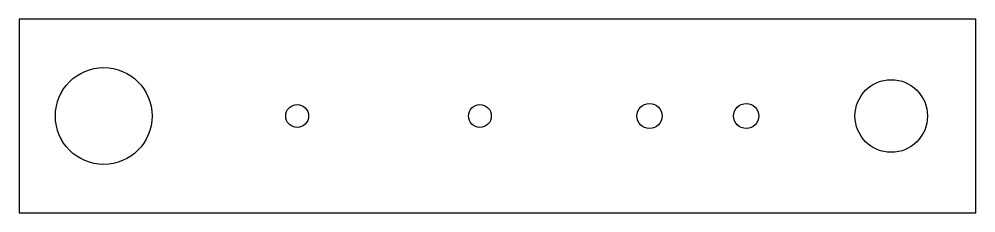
# Model space of a CAD drawing. Header units: inches. Extents: x 0 to 4.95, y 0 to 1.
import ezdxf

# ---------------------------------------------------------------- set-up
doc = ezdxf.new("R2010")
doc.units = ezdxf.units.IN
doc.header["$MEASUREMENT"] = 0

msp = doc.modelspace()

# ---------------------------------------------------------------- linework, layer by layer
msp.add_lwpolyline([(0, 1), (0, 0), (4.947, 0), (4.947, 1)], close=True)
for centre, radius in [((0.4375, 0.5), 0.25), ((4.5095, 0.5), 0.1875), ((1.4375, 0.5), 0.0591), ((2.3824, 0.5), 0.0591), ((3.2595, 0.5), 0.065), ((3.7595, 0.5), 0.065)]:
    msp.add_circle(centre, radius)

doc.saveas('drawing.dxf')
